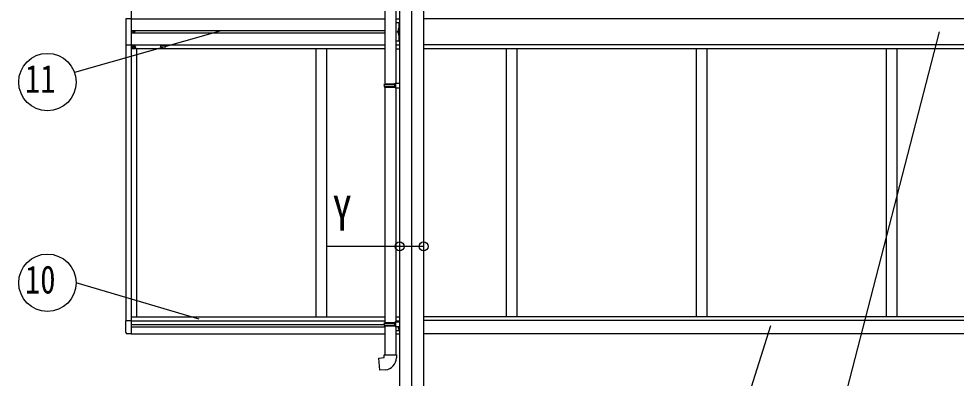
# Model space of a CAD drawing. Units: millimetres, scale not verified. Extents: x -16820 to 16820, y -11880 to 11880.
# Drawn here: x -10402 to -6871, y -6237 to -4885 of the extents above; entities that cross this region are included whole.
import ezdxf
from ezdxf.enums import TextEntityAlignment as Align

# ---------------------------------------------------------------- set-up
doc = ezdxf.new("R2010")
doc.units = ezdxf.units.MM
doc.header["$LTSCALE"] = 60
for name, color, linetype in [('0-3_YKK_12', 2, 'Continuous'), ('0-4_YKK_13', 4, 'Continuous'), ('0-5_YKK_A1', 4, 'Continuous'), ('0-6_YKK_D', 6, 'Continuous')]:
    doc.layers.add(name, color=color, linetype=linetype)
doc.styles.add('ＭＳ ゴシック', font='')
doc.styles.get('ＭＳ ゴシック').set_extended_font_data('MS Gothic')

msp = doc.modelspace()

# ---------------------------------------------------------------- linework, layer by layer
at = {"layer": '0-3_YKK_12'}
msp.add_line((-8922.92, -3973.81), (-8922.92, -6917.37), dxfattribs=at)
at = {"layer": '0-4_YKK_13'}
for p, q in [((-9024.12, -4243.44), (-9024.12, -5129.63)), ((-8982.12, -4246), (-8982.12, -5127.07)), ((-8982.12, -4898.39), (-8968.12, -4898.39)), ((-8970.62, -4898.39), (-8970.62, -4968.39)), ((-9970.15, -4933.48), (-9970.97, -4933.48)), ((-9967.69, -4934.3), (-9966.87, -4934.3)), ((-8970.62, -4928.39), (-8977.62, -4933.39)), ((-8970.62, -4933.39), (-8977.62, -4933.39)), ((-8970.62, -4938.39), (-8977.62, -4933.39)), ((-8971.12, -4920.39), (-8971.92, -4920.53)), ((-8971.12, -4928.39), (-8971.92, -4928.25)), ((-8971.12, -4938.39), (-8971.92, -4938.53)), ((-8971.12, -4928.39), (-8970.62, -4928.3)), ((-8971.12, -4946.39), (-8971.92, -4946.25)), ((-8971.12, -4946.39), (-8970.62, -4946.3)), ((-9969.42, -4991.39), (-9970.42, -4991.39)), ((-9966.42, -4992.39), (-9965.42, -4992.39)), ((-9026.12, -5131.63), (-9025.12, -5129.63)), ((-9026.12, -5131.63), (-8982.12, -5131.63)), ((-9026.12, -5131.63), (-9026.12, -5139.63)), ((-9026.12, -5139.63), (-8982.12, -5139.63)), ((-9026.12, -5139.63), (-9025.12, -5141.63)), ((-9025.12, -5129.63), (-8982.12, -5129.63)), ((-9025.12, -5141.63), (-8982.12, -5141.63)), ((-9024.12, -5141.63), (-9024.12, -6027.82)), ((-8986.6, -5131.63), (-8987.03, -5129.63)), ((-8984.12, -5127.13), (-8968.12, -5126.66)), ((-8984.12, -5129.13), (-8984.12, -5127.13)), ((-8984.12, -5129.13), (-8982.12, -5129.13)), ((-8984.12, -5144.13), (-8984.12, -5142.13)), ((-8984.12, -5144.13), (-8968.12, -5144.6)), ((-8982.12, -5144.19), (-8982.12, -6025.26)), ((-8968.12, -5126.66), (-8968.12, -5144.6)), ((-9978.92, -6021.7), (-9999.42, -6021.7)), ((-9999.42, -6064.6), (-9999.42, -6021.7)), ((-9026.12, -6029.82), (-9025.12, -6027.82)), ((-9026.12, -6029.82), (-8982.12, -6029.82)), ((-9026.12, -6029.82), (-9026.12, -6037.82)), ((-9026.12, -6037.82), (-8982.12, -6037.82)), ((-9026.12, -6037.82), (-9025.12, -6039.82)), ((-9025.12, -6027.82), (-8982.12, -6027.82)), ((-8986.6, -6029.82), (-8987.03, -6027.82)), ((-8984.12, -6025.32), (-8968.12, -6024.85)), ((-8984.12, -6027.32), (-8984.12, -6025.32)), ((-8984.12, -6027.32), (-8982.12, -6027.32)), ((-8982.12, -6022.39), (-8968.12, -6022.39)), ((-8970.62, -6022.39), (-8970.62, -6024.86)), ((-8968.12, -6022.39), (-8968.12, -6057.39)), ((-8968.12, -6024.85), (-8968.12, -6042.79)), ((-9978.92, -6070.9), (-9994.21, -6070.1)), ((-9025.12, -6039.82), (-8982.12, -6039.82)), ((-9024.12, -6039.82), (-9024.12, -6149.82)), ((-8984.12, -6042.32), (-8984.12, -6040.32)), ((-8984.12, -6042.32), (-8968.12, -6042.79)), ((-8982.12, -6042.37), (-8982.12, -6149.82)), ((-8982.12, -6057.39), (-8968.12, -6057.39)), ((-8973.89, -6042.56), (-8970.62, -6044.89)), ((-8971.12, -6044.89), (-8971.92, -6045.03)), ((-8971.12, -6052.89), (-8971.92, -6052.75)), ((-8971.12, -6052.89), (-8970.62, -6052.8)), ((-8970.62, -6042.65), (-8970.62, -6057.39)), ((-9026.12, -6149.82), (-8980.12, -6149.82)), ((-9026.12, -6159.82), (-9026.12, -6149.82)), ((-8980.12, -6149.82), (-8980.12, -6160.73))]:
    msp.add_line(p, q, dxfattribs=at)
for points in [[(-9978.92, -4884.89), (-9999.62, -4884.89), (-9999.62, -4982.89), (-9978.92, -4982.89)], [(-8982.12, -4968.39), (-8968.12, -4968.39), (-8968.12, -4898.39)], [(-9970.97, -4933.48), (-9970.97, -4934.3), (-9970.15, -4934.3)], [(-9968.51, -4932.66), (-9968.51, -4931.84), (-9969.33, -4931.84), (-9969.33, -4932.66)], [(-9969.33, -4935.12), (-9969.33, -4935.94), (-9968.51, -4935.94), (-9968.51, -4935.12)], [(-9966.87, -4934.3), (-9966.87, -4933.48), (-9967.69, -4933.48)], [(-8970.24, -4924.39), (-8970.87, -4923.21), (-8973.1, -4922.09)], [(-8970.24, -4924.39), (-8970.87, -4925.58), (-8973.1, -4926.69)], [(-8970.24, -4942.39), (-8970.87, -4941.21), (-8973.1, -4940.09)], [(-8970.24, -4942.39), (-8970.87, -4943.58), (-8973.1, -4944.69)], [(-8971.12, -4928.39), (-8971.12, -4920.39), (-8970.62, -4920.48), (-8970.62, -4928.3)], [(-8971.12, -4946.39), (-8971.12, -4938.39), (-8970.62, -4938.48), (-8970.62, -4946.3)], [(-9970.42, -4991.39), (-9970.42, -4992.39), (-9969.42, -4992.39)], [(-9967.42, -4990.39), (-9967.42, -4989.39), (-9968.42, -4989.39), (-9968.42, -4990.39)], [(-9968.42, -4993.39), (-9968.42, -4994.39), (-9967.42, -4994.39), (-9967.42, -4993.39)], [(-9965.42, -4992.39), (-9965.42, -4991.39), (-9966.42, -4991.39)], [(-8986.6, -5131.63), (-8986.6, -5139.63), (-8987.03, -5141.63)], [(-8984.12, -5142.13), (-8982.12, -5142.13), (-8982.12, -5129.13)], [(-8986.6, -6029.82), (-8986.6, -6037.82), (-8987.03, -6039.82)], [(-8984.12, -6040.32), (-8982.12, -6040.32), (-8982.12, -6027.32)], [(-8970.24, -6048.89), (-8970.87, -6047.71), (-8973.1, -6046.59)], [(-8970.24, -6048.89), (-8970.87, -6050.08), (-8973.1, -6051.19)], [(-8971.12, -6052.89), (-8971.12, -6044.89), (-8970.62, -6044.98), (-8970.62, -6052.8)], [(-9021.2, -6205.56), (-9042.04, -6207.38), (-9046.04, -6161.56), (-9026.12, -6159.82)]]:
    msp.add_lwpolyline(points, dxfattribs=at)
for centre, radius in [((-9968.92, -4933.89), 3.75), ((-9967.92, -4991.89), 5.9)]:
    msp.add_circle(centre, radius, dxfattribs=at)
for centre, radius, start, end in [((-9970.15, -4932.66), 0.82, 270, 0), ((-9970.15, -4935.12), 0.82, 0, 90), ((-9967.69, -4932.66), 0.82, 180, 270), ((-9967.69, -4935.12), 0.82, 90, 180), ((-8967.02, -4924.39), 6.5, 147.94412, 212.05588), ((-8967.02, -4942.39), 6.5, 147.94412, 212.05588), ((-8971.77, -4921.42), 0.9, 100, 147.94412), ((-8971.77, -4927.37), 0.9, 212.05588, 260), ((-8971.77, -4939.42), 0.9, 100, 147.94412), ((-8971.77, -4945.37), 0.9, 212.05588, 260), ((-9969.42, -4990.39), 1, 270, 0), ((-9969.42, -4993.39), 1, 0, 90), ((-9966.42, -4990.39), 1, 180, 270), ((-9966.42, -4993.39), 1, 90, 180), ((-9993.92, -6064.6), 5.5, 180, 267), ((-8967.02, -6048.89), 6.5, 147.94412, 212.05588), ((-8971.77, -6045.92), 0.9, 100, 147.94412), ((-8971.77, -6051.87), 0.9, 212.05588, 260), ((-9025.12, -6160.73), 45, 275, 0)]:
    msp.add_arc(centre, radius, start, end, dxfattribs=at)
at = {"layer": '0-5_YKK_A1'}
for p, q in [((-8968.12, -3938.37), (-8968.12, -6817.37)), ((-8877.72, -3938.37), (-8877.72, -6817.37)), ((-9978.92, -3996.69), (-9978.92, -4933.89)), ((-9978.92, -4884.89), (-9023.92, -4884.89)), ((-8982.12, -4884.89), (-8968.12, -4884.89)), ((-6068.12, -4885.09), (-8877.92, -4885.09)), ((-9978.92, -4929.39), (-9023.92, -4929.39)), ((-9978.92, -4933.89), (-9978.92, -6070.89)), ((-9023.92, -4938.39), (-9978.92, -4938.39)), ((-9998.92, -4983.09), (-9998.92, -6021.7)), ((-9978.92, -4982.89), (-9023.92, -4982.89)), ((-9023.92, -4998.39), (-9978.92, -4998.39)), ((-9958.92, -4998.89), (-9958.92, -6005.89)), ((-9282.92, -4998.39), (-9282.92, -6005.89)), ((-9242.92, -4998.39), (-9242.92, -6005.89)), ((-8982.12, -4982.89), (-8968.12, -4982.89)), ((-8982.12, -4998.39), (-8968.12, -4998.39)), ((-6068.12, -4982.69), (-8877.92, -4982.69)), ((-6068.12, -4998.39), (-8877.92, -4998.39)), ((-8566.92, -4998.39), (-8566.92, -6005.89)), ((-8526.92, -4998.39), (-8526.92, -6005.89)), ((-7850.92, -4998.89), (-7850.92, -6005.89)), ((-7810.92, -4998.89), (-7810.92, -6005.89)), ((-7134.92, -4998.89), (-7134.92, -6005.89)), ((-7094.92, -4998.89), (-7094.92, -6005.89)), ((-9978.92, -6005.89), (-9024.12, -6005.89)), ((-9978.92, -6021.89), (-9024.12, -6021.89)), ((-9978.92, -6035.39), (-9026.12, -6035.39)), ((-8982.12, -6005.89), (-8968.12, -6005.89)), ((-8982.12, -6021.89), (-8968.12, -6021.89)), ((-6068.12, -6006.39), (-8877.92, -6006.39)), ((-6068.12, -6020.39), (-8877.92, -6020.39)), ((-9978.92, -6044.39), (-9024.12, -6044.39)), ((-9978.92, -6070.39), (-9024.12, -6070.39)), ((-8982.12, -6070.39), (-8968.12, -6070.39)), ((-6068.12, -6070.39), (-8877.92, -6070.39))]:
    msp.add_line(p, q, dxfattribs=at)
msp.add_lwpolyline([(-9848.92, -4984.89), (-9868.92, -4984.89), (-9868.92, -4989.89), (-9848.92, -4989.89)], close=True, dxfattribs=at)
at = {"layer": '0-6_YKK_D'}
for p, q in [((-9644.41, -4931.63), (-10192.34, -5087.56)), ((-6936.06, -4933.49), (-7318.7, -6414.55)), ((-9722.53, -6015.13), (-10186.39, -5878.23)), ((-7570.82, -6039.68), (-7694.77, -6432.91))]:
    msp.add_line(p, q, dxfattribs=at)
msp.add_lwpolyline([(-8877.72, -5741.46), (-8968.12, -5741.46), (-9240.12, -5741.46)], dxfattribs=at)
for centre, radius in [((-10294.39, -5122.94), 108), ((-8968.12, -5741.46), 17), ((-8877.72, -5741.46), 17), ((-10294.39, -5878.23), 108)]:
    msp.add_circle(centre, radius, dxfattribs=at)

# ---------------------------------------------------------------- texts
at = {"layer": '0-6_YKK_D', "style": 'ＭＳ ゴシック', "width": 0.8}
for s, height, p in [('11', 105.6, (-10378.87, -5194.94)), ('Y', 132, (-9220.12, -5721.46)), ('10', 105.6, (-10378.87, -5950.23))]:
    msp.add_text(s, height=height, dxfattribs=at).set_placement(p, align=Align.BOTTOM_LEFT)

doc.saveas('drawing.dxf')
